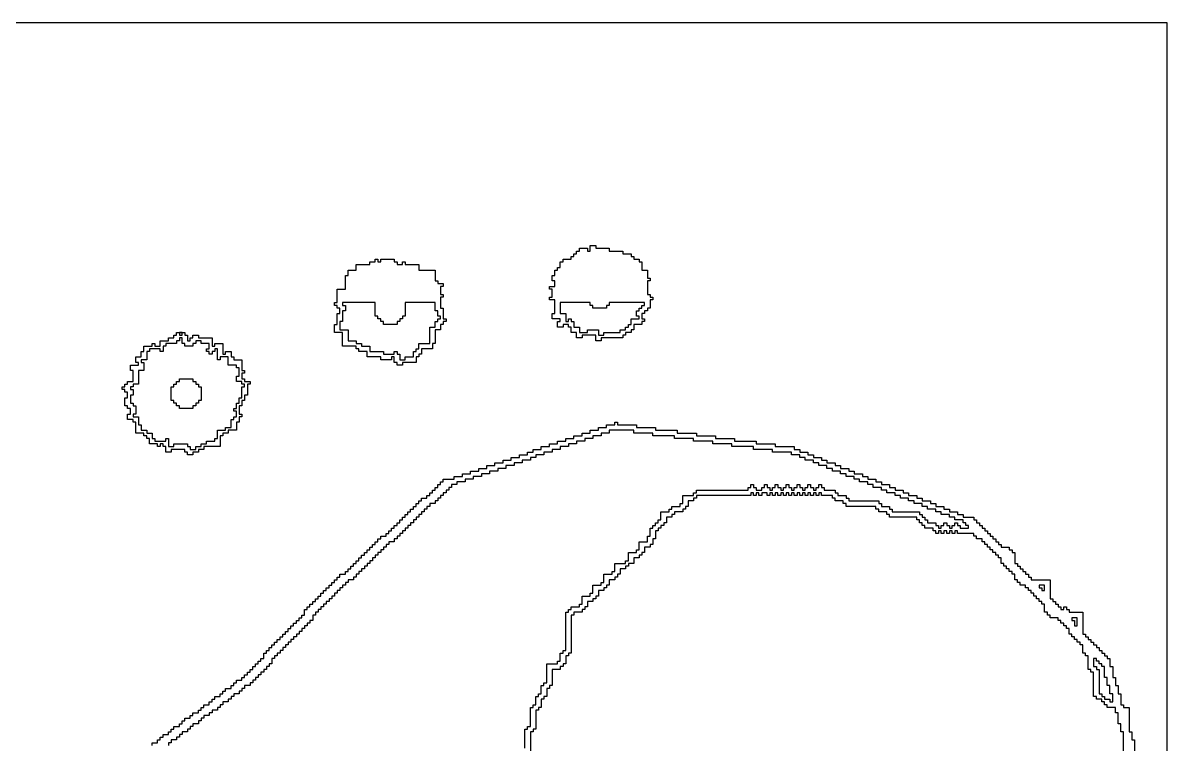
# Model space of a CAD drawing. Header units: millimetres. Extents: x 0 to 6624, y -35 to 3500.
# Drawn here: x 5609 to 6580, y 2888 to 3500 of the extents above; entities that cross this region are included whole.
import ezdxf

# ---------------------------------------------------------------- set-up
doc = ezdxf.new("R2010")
doc.units = ezdxf.units.MM
for name, color, linetype in [('AUTHORITY_DIMENSIONS', 7, 'Continuous'), ('garden_ground', 7, 'Continuous'), ('maple', 7, 'Continuous'), ('mound', 7, 'Continuous')]:
    doc.layers.add(name, color=color, linetype=linetype)

msp = doc.modelspace()

# ---------------------------------------------------------------- linework, layer by layer
at = {"layer": 'AUTHORITY_DIMENSIONS'}
msp.add_lwpolyline([(4080, 0), (6580, 0), (6580, 3500), (4080, 3500)], close=True, dxfattribs=at)
at = {"layer": 'garden_ground'}
for points in [[(6580, 269.76), (6580, 3500), (4080, 3500), (4080, 3500), (4080, 221.34)], [(5718.97, 2886.69), (5718.97, 2889), (5723.58, 2889), (5723.58, 2891.3), (5725.89, 2891.3), (5725.89, 2893.61), (5728.2, 2893.61), (5728.2, 2895.92), (5732.82, 2895.92), (5732.82, 2898.22), (5735.12, 2898.22), (5735.12, 2900.53), (5737.43, 2900.53), (5737.43, 2902.83), (5742.05, 2902.83), (5742.05, 2905.14), (5744.36, 2905.14), (5744.36, 2907.44), (5746.67, 2907.44), (5746.67, 2909.75), (5751.28, 2909.75), (5751.28, 2912.06), (5753.59, 2912.06), (5753.59, 2914.36), (5758.21, 2914.36), (5758.21, 2916.67), (5760.52, 2916.67), (5760.52, 2918.97), (5762.83, 2918.97), (5762.83, 2921.28), (5767.44, 2921.28), (5767.44, 2923.58), (5769.75, 2923.58), (5769.75, 2925.89), (5772.06, 2925.89), (5772.06, 2928.19), (5776.68, 2928.19), (5776.68, 2930.5), (5778.98, 2930.5), (5778.98, 2932.81), (5781.29, 2932.81), (5781.29, 2935.11), (5785.91, 2935.11), (5785.91, 2937.42), (5788.22, 2937.42), (5788.22, 2939.72), (5790.53, 2939.72), (5790.53, 2942.03), (5795.14, 2942.03), (5795.14, 2944.33), (5797.45, 2944.33), (5797.45, 2946.64), (5799.76, 2946.64), (5799.76, 2948.95), (5802.07, 2948.95), (5802.07, 2951.25), (5804.38, 2951.25), (5804.38, 2953.56), (5806.69, 2953.56), (5806.69, 2955.86), (5808.99, 2955.86), (5808.99, 2958.17), (5811.3, 2958.17), (5811.3, 2960.47), (5813.61, 2960.47), (5813.61, 2965.09), (5815.92, 2965.09), (5815.92, 2967.39), (5818.23, 2967.39), (5818.23, 2969.7), (5820.54, 2969.7), (5820.54, 2972), (5822.84, 2972), (5822.84, 2974.31), (5825.15, 2974.31), (5825.15, 2976.61), (5827.46, 2976.61), (5827.46, 2978.92), (5829.77, 2978.92), (5829.77, 2981.23), (5832.08, 2981.23), (5832.08, 2983.53), (5834.39, 2983.53), (5834.39, 2985.84), (5836.69, 2985.84), (5836.69, 2988.14), (5839, 2988.14), (5839, 2990.45), (5841.31, 2990.45), (5841.31, 2992.75), (5843.62, 2992.75), (5843.62, 2995.06), (5845.93, 2995.06), (5845.93, 2997.36), (5848.24, 2997.36), (5848.24, 3001.98), (5850.54, 3001.98), (5850.54, 3004.28), (5852.85, 3004.28), (5852.85, 3006.59), (5855.16, 3006.59), (5855.16, 3008.89), (5857.47, 3008.89), (5857.47, 3011.2), (5859.78, 3011.2), (5859.78, 3013.5), (5862.09, 3013.5), (5862.09, 3015.81), (5864.4, 3015.81), (5864.4, 3018.12), (5866.7, 3018.12), (5866.7, 3020.42), (5869.01, 3020.42), (5869.01, 3022.73), (5871.32, 3022.73), (5871.32, 3025.03), (5873.63, 3025.03), (5873.63, 3027.34), (5875.94, 3027.34), (5875.94, 3029.64), (5878.25, 3029.64), (5878.25, 3031.95), (5882.86, 3031.95), (5882.86, 3034.26), (5885.17, 3034.26), (5885.17, 3036.56), (5887.48, 3036.56), (5887.48, 3038.87), (5889.79, 3038.87), (5889.79, 3041.17), (5892.1, 3041.17), (5892.1, 3043.48), (5894.4, 3043.48), (5894.4, 3045.78), (5896.71, 3045.78), (5896.71, 3048.09), (5899.02, 3048.09), (5899.02, 3050.4), (5901.33, 3050.4), (5901.33, 3052.7), (5903.64, 3052.7), (5903.64, 3055.01), (5905.95, 3055.01), (5905.95, 3057.31), (5908.25, 3057.31), (5908.25, 3059.62), (5910.56, 3059.62), (5910.56, 3061.92), (5912.87, 3061.92), (5912.87, 3064.23), (5917.49, 3064.23), (5917.49, 3066.53), (5919.8, 3066.53), (5919.8, 3068.84), (5922.11, 3068.84), (5922.11, 3071.15), (5924.41, 3071.15), (5924.41, 3073.45), (5926.72, 3073.45), (5926.72, 3075.76), (5929.03, 3075.76), (5929.03, 3078.06), (5931.34, 3078.06), (5931.34, 3080.37), (5933.65, 3080.37), (5933.65, 3082.67), (5935.96, 3082.67), (5935.96, 3084.98), (5938.26, 3084.98), (5938.26, 3087.29), (5940.57, 3087.29), (5940.57, 3089.59), (5942.88, 3089.59), (5942.88, 3091.9), (5945.19, 3091.9), (5945.19, 3094.2), (5947.5, 3094.2), (5947.5, 3096.51), (5952.11, 3096.51), (5952.11, 3098.81), (5954.42, 3098.81), (5954.42, 3101.12), (5956.73, 3101.12), (5956.73, 3103.43), (5959.04, 3103.43), (5959.04, 3105.73), (5961.35, 3105.73), (5961.35, 3108.04), (5963.66, 3108.04), (5963.66, 3110.34), (5965.96, 3110.34), (5965.96, 3112.65), (5975.2, 3112.65), (5975.2, 3114.95), (5982.12, 3114.95), (5982.12, 3117.26), (5989.05, 3117.26), (5989.05, 3119.57), (5995.97, 3119.57), (5995.97, 3121.87), (6002.9, 3121.87), (6002.9, 3124.18), (6009.82, 3124.18), (6009.82, 3126.48), (6016.75, 3126.48), (6016.75, 3128.79), (6023.67, 3128.79), (6023.67, 3131.09), (6030.6, 3131.09), (6030.6, 3133.4), (6037.53, 3133.4), (6037.53, 3135.7), (6042.14, 3135.7), (6042.14, 3138.01), (6049.07, 3138.01), (6049.07, 3140.32), (6055.99, 3140.32), (6055.99, 3142.62), (6062.92, 3142.62), (6062.92, 3144.93), (6069.84, 3144.93), (6069.84, 3147.23), (6076.77, 3147.23), (6076.77, 3149.54), (6083.69, 3149.54), (6083.69, 3151.84), (6090.62, 3151.84), (6090.62, 3154.15), (6097.54, 3154.15), (6097.54, 3156.46), (6104.47, 3156.46), (6104.47, 3158.76), (6111.39, 3158.76), (6111.39, 3161.07), (6113.7, 3161.07), (6113.7, 3158.76), (6129.86, 3158.76), (6129.86, 3156.46), (6146.02, 3156.46), (6146.02, 3154.15), (6164.49, 3154.15), (6164.49, 3151.84), (6180.65, 3151.84), (6180.65, 3149.54), (6196.81, 3149.54), (6196.81, 3147.23), (6212.96, 3147.23), (6212.96, 3144.93), (6231.43, 3144.93), (6231.43, 3142.62), (6247.59, 3142.62), (6247.59, 3140.32), (6263.75, 3140.32), (6263.75, 3138.01), (6268.37, 3138.01), (6268.37, 3135.7), (6275.29, 3135.7), (6275.29, 3133.4), (6279.91, 3133.4), (6279.91, 3131.09), (6286.83, 3131.09), (6286.83, 3128.79), (6291.45, 3128.79), (6291.45, 3126.48), (6298.37, 3126.48), (6298.37, 3124.18), (6302.99, 3124.18), (6302.99, 3121.87), (6309.92, 3121.87), (6309.92, 3119.57), (6314.53, 3119.57), (6314.53, 3117.26), (6321.46, 3117.26), (6321.46, 3114.95), (6326.08, 3114.95), (6326.08, 3112.65), (6333, 3112.65), (6333, 3110.34), (6337.62, 3110.34), (6337.62, 3108.04), (6344.54, 3108.04), (6344.54, 3105.73), (6349.16, 3105.73), (6349.16, 3103.43), (6356.08, 3103.43), (6356.08, 3101.12), (6360.7, 3101.12), (6360.7, 3098.81), (6367.63, 3098.81), (6367.63, 3096.51), (6372.24, 3096.51), (6372.24, 3094.2), (6379.17, 3094.2), (6379.17, 3091.9), (6383.79, 3091.9), (6383.79, 3089.59), (6390.71, 3089.59), (6390.71, 3087.29), (6395.33, 3087.29), (6395.33, 3084.98), (6402.25, 3084.98), (6402.25, 3082.67), (6406.87, 3082.67), (6406.87, 3080.37), (6416.1, 3080.37), (6416.1, 3078.06), (6418.41, 3078.06), (6418.41, 3075.76), (6420.72, 3075.76), (6420.72, 3073.45), (6423.03, 3073.45), (6423.03, 3071.15), (6425.34, 3071.15), (6425.34, 3068.84), (6427.65, 3068.84), (6427.65, 3066.53), (6429.95, 3066.53), (6429.95, 3064.23), (6432.26, 3064.23), (6432.26, 3061.92), (6434.57, 3061.92), (6434.57, 3059.62), (6436.88, 3059.62), (6436.88, 3057.31), (6439.19, 3057.31), (6439.19, 3055.01), (6446.11, 3055.01), (6446.11, 3052.7), (6448.42, 3052.7), (6448.42, 3050.4), (6450.73, 3050.4), (6450.73, 3041.17), (6453.04, 3041.17), (6453.04, 3038.87), (6455.35, 3038.87), (6455.35, 3036.56), (6457.65, 3036.56), (6457.65, 3034.26), (6459.96, 3034.26), (6459.96, 3031.95), (6462.27, 3031.95), (6462.27, 3029.64), (6464.58, 3029.64), (6464.58, 3027.34), (6480.74, 3027.34), (6480.74, 3011.2), (6483.05, 3011.2), (6483.05, 3008.89), (6485.36, 3008.89), (6485.36, 3006.59), (6487.66, 3006.59), (6487.66, 3004.28), (6489.97, 3004.28), (6489.97, 3001.98), (6492.28, 3001.98), (6492.28, 3004.28), (6494.59, 3004.28), (6494.59, 3001.98), (6496.9, 3001.98), (6496.9, 2999.67), (6508.44, 2999.67), (6508.44, 2981.23), (6510.75, 2981.23), (6510.75, 2978.92), (6513.06, 2978.92), (6513.06, 2976.61), (6515.36, 2976.61), (6515.36, 2974.31), (6517.67, 2974.31), (6517.67, 2972), (6519.98, 2972), (6519.98, 2969.7), (6522.29, 2969.7), (6522.29, 2967.39), (6524.6, 2967.39), (6524.6, 2965.09), (6526.91, 2965.09), (6526.91, 2962.78), (6529.22, 2962.78), (6529.22, 2960.47), (6531.52, 2960.47), (6531.52, 2953.56), (6533.83, 2953.56), (6533.83, 2944.33), (6536.14, 2944.33), (6536.14, 2937.42), (6538.45, 2937.42), (6538.45, 2930.5), (6540.76, 2930.5), (6540.76, 2921.28), (6543.07, 2921.28), (6543.07, 2918.97), (6547.68, 2918.97), (6547.68, 2898.22), (6549.99, 2898.22), (6549.99, 2891.3), (6552.3, 2891.3), (6552.3, 2882.08)]]:
    msp.add_lwpolyline(points, dxfattribs=at)
for points in [[(6090.62, 3310.94), (6095.24, 3310.94), (6095.24, 3308.63), (6106.78, 3308.63), (6106.78, 3306.32), (6118.32, 3306.32), (6118.32, 3304.02), (6125.24, 3304.02), (6125.24, 3301.71), (6127.55, 3301.71), (6127.55, 3299.41), (6132.17, 3299.41), (6132.17, 3297.1), (6134.48, 3297.1), (6134.48, 3290.18), (6139.1, 3290.18), (6139.1, 3283.27), (6141.4, 3283.27), (6141.4, 3280.96), (6139.1, 3280.96), (6139.1, 3269.43), (6141.4, 3269.43), (6141.4, 3267.13), (6143.71, 3267.13), (6143.71, 3264.82), (6141.4, 3264.82), (6141.4, 3257.91), (6139.1, 3257.91), (6139.1, 3255.6), (6136.79, 3255.6), (6136.79, 3253.29), (6134.48, 3253.29), (6134.48, 3248.68), (6136.79, 3248.68), (6136.79, 3246.38), (6134.48, 3246.38), (6134.48, 3244.07), (6127.55, 3244.07), (6127.55, 3239.46), (6125.24, 3239.46), (6125.24, 3237.15), (6120.63, 3237.15), (6120.63, 3234.85), (6118.32, 3234.85), (6118.32, 3232.54), (6099.85, 3232.54), (6099.85, 3230.24), (6095.24, 3230.24), (6095.24, 3234.85), (6083.69, 3234.85), (6083.69, 3232.54), (6079.08, 3232.54), (6079.08, 3237.15), (6074.46, 3237.15), (6074.46, 3241.77), (6072.15, 3241.77), (6072.15, 3244.07), (6067.53, 3244.07), (6067.53, 3241.77), (6062.92, 3241.77), (6062.92, 3246.38), (6065.23, 3246.38), (6065.23, 3248.68), (6058.3, 3248.68), (6058.3, 3253.29), (6060.61, 3253.29), (6060.61, 3264.82), (6055.99, 3264.82), (6055.99, 3267.13), (6058.3, 3267.13), (6058.3, 3274.04), (6055.99, 3274.04), (6055.99, 3276.35), (6060.61, 3276.35), (6060.61, 3280.96), (6058.3, 3280.96), (6058.3, 3285.57), (6060.61, 3285.57), (6060.61, 3290.18), (6062.92, 3290.18), (6062.92, 3292.49), (6065.23, 3292.49), (6065.23, 3297.1), (6067.53, 3297.1), (6067.53, 3299.41), (6074.46, 3299.41), (6074.46, 3301.71), (6076.77, 3301.71), (6076.77, 3304.02), (6079.08, 3304.02), (6079.08, 3306.32), (6081.39, 3306.32), (6081.39, 3308.63), (6088.31, 3308.63), (6088.31, 3306.32), (6090.62, 3306.32), (6090.62, 3310.94)], [(5908.25, 3299.41), (5910.56, 3299.41), (5910.56, 3297.1), (5912.87, 3297.1), (5912.87, 3299.41), (5924.41, 3299.41), (5924.41, 3297.1), (5926.72, 3297.1), (5926.72, 3294.8), (5931.34, 3294.8), (5931.34, 3297.1), (5933.65, 3297.1), (5933.65, 3294.8), (5945.19, 3294.8), (5945.19, 3290.18), (5959.04, 3290.18), (5959.04, 3280.96), (5961.35, 3280.96), (5961.35, 3278.66), (5965.96, 3278.66), (5965.96, 3276.35), (5963.66, 3276.35), (5963.66, 3269.43), (5965.96, 3269.43), (5965.96, 3267.13), (5963.66, 3267.13), (5963.66, 3257.91), (5965.96, 3257.91), (5965.96, 3248.68), (5968.27, 3248.68), (5968.27, 3246.38), (5965.96, 3246.38), (5965.96, 3244.07), (5963.66, 3244.07), (5963.66, 3239.46), (5959.04, 3239.46), (5959.04, 3227.93), (5956.73, 3227.93), (5956.73, 3223.32), (5947.5, 3223.32), (5947.5, 3218.71), (5945.19, 3218.71), (5945.19, 3216.4), (5942.88, 3216.4), (5942.88, 3211.79), (5931.34, 3211.79), (5931.34, 3209.49), (5926.72, 3209.49), (5926.72, 3211.79), (5924.41, 3211.79), (5924.41, 3216.4), (5922.11, 3216.4), (5922.11, 3214.1), (5912.87, 3214.1), (5912.87, 3216.4), (5901.33, 3216.4), (5901.33, 3221.01), (5894.4, 3221.01), (5894.4, 3223.32), (5892.1, 3223.32), (5892.1, 3225.63), (5880.55, 3225.63), (5880.55, 3237.15), (5873.63, 3237.15), (5873.63, 3244.07), (5875.94, 3244.07), (5875.94, 3253.29), (5878.25, 3253.29), (5878.25, 3257.91), (5875.94, 3257.91), (5875.94, 3260.21), (5873.63, 3260.21), (5873.63, 3262.52), (5875.94, 3262.52), (5875.94, 3274.04), (5882.86, 3274.04), (5882.86, 3285.57), (5885.17, 3285.57), (5885.17, 3290.18), (5892.1, 3290.18), (5892.1, 3294.8), (5903.64, 3294.8), (5903.64, 3297.1), (5908.25, 3297.1), (5908.25, 3299.41)], [(5739.74, 3237.15), (5746.67, 3237.15), (5746.67, 3234.85), (5748.98, 3234.85), (5748.98, 3230.24), (5751.28, 3230.24), (5751.28, 3232.54), (5753.59, 3232.54), (5753.59, 3234.85), (5758.21, 3234.85), (5758.21, 3232.54), (5769.75, 3232.54), (5769.75, 3225.63), (5772.06, 3225.63), (5772.06, 3227.93), (5778.98, 3227.93), (5778.98, 3218.71), (5781.29, 3218.71), (5781.29, 3221.01), (5785.91, 3221.01), (5785.91, 3216.4), (5788.22, 3216.4), (5788.22, 3214.1), (5795.14, 3214.1), (5795.14, 3204.87), (5797.45, 3204.87), (5797.45, 3202.57), (5795.14, 3202.57), (5795.14, 3197.96), (5797.45, 3197.96), (5797.45, 3195.65), (5802.07, 3195.65), (5802.07, 3193.35), (5799.76, 3193.35), (5799.76, 3184.12), (5797.45, 3184.12), (5797.45, 3179.51), (5795.14, 3179.51), (5795.14, 3174.9), (5792.83, 3174.9), (5792.83, 3167.98), (5795.14, 3167.98), (5795.14, 3165.68), (5792.83, 3165.68), (5792.83, 3161.07), (5790.53, 3161.07), (5790.53, 3154.15), (5783.6, 3154.15), (5783.6, 3151.84), (5778.98, 3151.84), (5778.98, 3149.54), (5776.68, 3149.54), (5776.68, 3140.32), (5762.83, 3140.32), (5762.83, 3138.01), (5758.21, 3138.01), (5758.21, 3135.7), (5753.59, 3135.7), (5753.59, 3133.4), (5748.98, 3133.4), (5748.98, 3135.7), (5746.67, 3135.7), (5746.67, 3138.01), (5735.12, 3138.01), (5735.12, 3135.7), (5730.51, 3135.7), (5730.51, 3140.32), (5728.2, 3140.32), (5728.2, 3142.62), (5725.89, 3142.62), (5725.89, 3140.32), (5723.58, 3140.32), (5723.58, 3142.62), (5716.66, 3142.62), (5716.66, 3147.23), (5714.35, 3147.23), (5714.35, 3149.54), (5712.04, 3149.54), (5712.04, 3151.84), (5705.12, 3151.84), (5705.12, 3161.07), (5702.81, 3161.07), (5702.81, 3163.37), (5698.19, 3163.37), (5698.19, 3167.98), (5700.5, 3167.98), (5700.5, 3172.6), (5698.19, 3172.6), (5698.19, 3174.9), (5695.88, 3174.9), (5695.88, 3181.82), (5698.19, 3181.82), (5698.19, 3186.43), (5695.88, 3186.43), (5695.88, 3188.74), (5693.57, 3188.74), (5693.57, 3191.04), (5695.88, 3191.04), (5695.88, 3193.35), (5698.19, 3193.35), (5698.19, 3195.65), (5702.81, 3195.65), (5702.81, 3204.87), (5700.5, 3204.87), (5700.5, 3209.49), (5707.42, 3209.49), (5707.42, 3211.79), (5705.12, 3211.79), (5705.12, 3216.4), (5709.73, 3216.4), (5709.73, 3221.01), (5712.04, 3221.01), (5712.04, 3225.63), (5718.97, 3225.63), (5718.97, 3227.93), (5721.27, 3227.93), (5721.27, 3225.63), (5725.89, 3225.63), (5725.89, 3230.24), (5732.82, 3230.24), (5732.82, 3232.54), (5737.43, 3232.54), (5737.43, 3234.85), (5739.74, 3234.85), (5739.74, 3237.15)]]:
    msp.add_lwpolyline(points, close=True, dxfattribs=at)
at = {"layer": 'maple'}
msp.add_lwpolyline([(6543.07, 2852.11), (6543.07, 2898.22), (6540.76, 2898.22), (6540.76, 2905.14), (6538.45, 2905.14), (6538.45, 2914.36), (6536.14, 2914.36), (6536.14, 2918.97), (6529.22, 2918.97), (6529.22, 2921.28), (6526.91, 2921.28), (6526.91, 2923.58), (6524.6, 2923.58), (6524.6, 2925.89), (6519.98, 2925.89), (6519.98, 2928.19), (6517.67, 2928.19), (6517.67, 2948.95), (6515.36, 2948.95), (6515.36, 2951.25), (6513.06, 2951.25), (6513.06, 2962.78), (6510.75, 2962.78), (6510.75, 2965.09), (6508.44, 2965.09), (6508.44, 2972), (6506.13, 2972), (6506.13, 2974.31), (6503.82, 2974.31), (6503.82, 2976.61), (6501.51, 2976.61), (6501.51, 2978.92), (6499.21, 2978.92), (6499.21, 2981.23), (6496.9, 2981.23), (6496.9, 2985.84), (6494.59, 2985.84), (6494.59, 2988.14), (6492.28, 2988.14), (6492.28, 2990.45), (6489.97, 2990.45), (6489.97, 2992.75), (6487.66, 2992.75), (6487.66, 2995.06), (6480.74, 2995.06), (6480.74, 2997.36), (6478.43, 2997.36), (6478.43, 2999.67), (6476.12, 2999.67), (6476.12, 3006.59), (6473.81, 3006.59), (6473.81, 3008.89), (6471.51, 3008.89), (6471.51, 3011.2), (6469.2, 3011.2), (6469.2, 3013.5), (6466.89, 3013.5), (6466.89, 3015.81), (6464.58, 3015.81), (6464.58, 3018.12), (6462.27, 3018.12), (6462.27, 3020.42), (6459.96, 3020.42), (6459.96, 3022.73), (6455.35, 3022.73), (6455.35, 3025.03), (6453.04, 3025.03), (6453.04, 3027.34), (6450.73, 3027.34), (6450.73, 3031.95), (6448.42, 3031.95), (6448.42, 3034.26), (6446.11, 3034.26), (6446.11, 3036.56), (6443.8, 3036.56), (6443.8, 3038.87), (6441.5, 3038.87), (6441.5, 3041.17), (6439.19, 3041.17), (6439.19, 3045.78), (6436.88, 3045.78), (6436.88, 3048.09), (6434.57, 3048.09), (6434.57, 3050.4), (6432.26, 3050.4), (6432.26, 3052.7), (6429.95, 3052.7), (6429.95, 3055.01), (6427.65, 3055.01), (6427.65, 3057.31), (6425.34, 3057.31), (6425.34, 3059.62), (6423.03, 3059.62), (6423.03, 3061.92), (6418.41, 3061.92), (6418.41, 3064.23), (6416.1, 3064.23), (6416.1, 3066.53), (6402.25, 3066.53), (6402.25, 3068.84), (6399.94, 3068.84), (6399.94, 3066.53), (6397.64, 3066.53), (6397.64, 3068.84), (6395.33, 3068.84), (6395.33, 3066.53), (6393.02, 3066.53), (6393.02, 3068.84), (6390.71, 3068.84), (6390.71, 3066.53), (6388.4, 3066.53), (6388.4, 3068.84), (6386.09, 3068.84), (6386.09, 3066.53), (6383.79, 3066.53), (6383.79, 3068.84), (6381.48, 3068.84), (6381.48, 3071.15), (6374.55, 3071.15), (6374.55, 3073.45), (6372.24, 3073.45), (6372.24, 3075.76), (6369.94, 3075.76), (6369.94, 3078.06), (6367.63, 3078.06), (6367.63, 3080.37), (6344.54, 3080.37), (6344.54, 3082.67), (6342.23, 3082.67), (6342.23, 3084.98), (6335.31, 3084.98), (6335.31, 3087.29), (6333, 3087.29), (6333, 3089.59), (6307.61, 3089.59), (6307.61, 3091.9), (6305.3, 3091.9), (6305.3, 3094.2), (6298.37, 3094.2), (6298.37, 3096.51), (6296.07, 3096.51), (6296.07, 3098.81), (6286.83, 3098.81), (6286.83, 3101.12), (6284.52, 3101.12), (6284.52, 3098.81), (6282.22, 3098.81), (6282.22, 3101.12), (6279.91, 3101.12), (6279.91, 3098.81), (6277.6, 3098.81), (6277.6, 3101.12), (6275.29, 3101.12), (6275.29, 3098.81), (6272.98, 3098.81), (6272.98, 3101.12), (6270.67, 3101.12), (6270.67, 3098.81), (6268.37, 3098.81), (6268.37, 3101.12), (6266.06, 3101.12), (6266.06, 3098.81), (6263.75, 3098.81), (6263.75, 3101.12), (6261.44, 3101.12), (6261.44, 3098.81), (6259.13, 3098.81), (6259.13, 3101.12), (6256.82, 3101.12), (6256.82, 3098.81), (6254.52, 3098.81), (6254.52, 3101.12), (6252.21, 3101.12), (6252.21, 3098.81), (6249.9, 3098.81), (6249.9, 3101.12), (6247.59, 3101.12), (6247.59, 3098.81), (6245.28, 3098.81), (6245.28, 3101.12), (6242.97, 3101.12), (6242.97, 3098.81), (6240.66, 3098.81), (6240.66, 3101.12), (6236.05, 3101.12), (6236.05, 3098.81), (6233.74, 3098.81), (6233.74, 3101.12), (6231.43, 3101.12), (6231.43, 3098.81), (6229.12, 3098.81), (6229.12, 3101.12), (6226.81, 3101.12), (6226.81, 3101.12), (6226.81, 3098.81), (6180.65, 3098.81), (6180.65, 3096.51), (6178.34, 3096.51), (6178.34, 3094.2), (6173.72, 3094.2), (6173.72, 3089.59), (6171.41, 3089.59), (6171.41, 3087.29), (6169.1, 3087.29), (6169.1, 3084.98), (6162.18, 3084.98), (6162.18, 3082.67), (6159.87, 3082.67), (6159.87, 3080.37), (6155.25, 3080.37), (6155.25, 3075.76), (6152.95, 3075.76), (6152.95, 3073.45), (6150.64, 3073.45), (6150.64, 3071.15), (6148.33, 3071.15), (6148.33, 3068.84), (6146.02, 3068.84), (6146.02, 3061.92), (6143.71, 3061.92), (6143.71, 3057.31), (6141.4, 3057.31), (6141.4, 3055.01), (6136.79, 3055.01), (6136.79, 3050.4), (6134.48, 3050.4), (6134.48, 3048.09), (6132.17, 3048.09), (6132.17, 3045.78), (6127.55, 3045.78), (6127.55, 3041.17), (6122.94, 3041.17), (6122.94, 3038.87), (6120.63, 3038.87), (6120.63, 3036.56), (6116.01, 3036.56), (6116.01, 3031.95), (6113.7, 3031.95), (6113.7, 3029.64), (6111.39, 3029.64), (6111.39, 3027.34), (6106.78, 3027.34), (6106.78, 3022.73), (6104.47, 3022.73), (6104.47, 3020.42), (6102.16, 3020.42), (6102.16, 3018.12), (6097.54, 3018.12), (6097.54, 3013.5), (6095.24, 3013.5), (6095.24, 3011.2), (6092.93, 3011.2), (6092.93, 3008.89), (6088.31, 3008.89), (6088.31, 3004.28), (6086, 3004.28), (6086, 3001.98), (6083.69, 3001.98), (6083.69, 2999.67), (6076.77, 2999.67), (6076.77, 2997.36), (6074.46, 2997.36), (6074.46, 2965.09), (6072.15, 2965.09), (6072.15, 2962.78), (6069.84, 2962.78), (6069.84, 2955.86), (6067.53, 2955.86), (6067.53, 2953.56), (6065.23, 2953.56), (6065.23, 2951.25), (6058.3, 2951.25), (6058.3, 2937.42), (6055.99, 2937.42), (6055.99, 2935.11), (6053.68, 2935.11), (6053.68, 2928.19), (6051.38, 2928.19), (6051.38, 2925.89), (6049.07, 2925.89), (6049.07, 2918.97), (6046.76, 2918.97), (6046.76, 2916.67), (6044.45, 2916.67), (6044.45, 2900.53), (6042.14, 2900.53), (6042.14, 2898.22), (6039.83, 2898.22), (6039.83, 2882.08)], dxfattribs=at)
for points in [[(6471.51, 3022.73), (6471.51, 3020.42), (6473.81, 3020.42), (6473.81, 3018.12), (6476.12, 3018.12), (6476.12, 3022.73), (6471.51, 3022.73)], [(6499.21, 2995.06), (6499.21, 2992.75), (6501.51, 2992.75), (6501.51, 2988.14), (6503.82, 2988.14), (6503.82, 2995.06), (6499.21, 2995.06)]]:
    msp.add_lwpolyline(points, close=True, dxfattribs=at)
at = {"layer": 'mound'}
for points in [[(5880.55, 3262.52), (5880.55, 3260.21), (5882.86, 3260.21), (5882.86, 3255.6), (5880.55, 3255.6), (5880.55, 3246.38), (5878.25, 3246.38), (5878.25, 3239.46), (5885.17, 3239.46), (5885.17, 3230.24), (5892.1, 3230.24), (5892.1, 3227.93), (5896.71, 3227.93), (5896.71, 3225.63), (5903.64, 3225.63), (5903.64, 3221.01), (5915.18, 3221.01), (5915.18, 3218.71), (5924.41, 3218.71), (5924.41, 3221.01), (5926.72, 3221.01), (5926.72, 3218.71), (5929.03, 3218.71), (5929.03, 3214.1), (5933.65, 3214.1), (5933.65, 3216.4), (5940.57, 3216.4), (5940.57, 3221.01), (5942.88, 3221.01), (5942.88, 3223.32), (5945.19, 3223.32), (5945.19, 3227.93), (5954.42, 3227.93), (5954.42, 3241.77), (5959.04, 3241.77), (5959.04, 3246.38), (5961.35, 3246.38), (5961.35, 3248.68), (5963.66, 3248.68), (5963.66, 3250.99), (5961.35, 3250.99), (5961.35, 3255.6), (5959.04, 3255.6), (5959.04, 3262.52), (5933.65, 3262.52), (5933.65, 3250.99), (5931.34, 3250.99), (5931.34, 3248.68), (5929.03, 3248.68), (5929.03, 3246.38), (5926.72, 3246.38), (5926.72, 3244.07), (5915.18, 3244.07), (5915.18, 3246.38), (5912.87, 3246.38), (5912.87, 3248.68), (5910.56, 3248.68), (5910.56, 3250.99), (5908.25, 3250.99), (5908.25, 3262.52), (5880.55, 3262.52)], [(6065.23, 3262.52), (6065.23, 3253.29), (6069.84, 3253.29), (6069.84, 3246.38), (6072.15, 3246.38), (6072.15, 3248.68), (6074.46, 3248.68), (6074.46, 3246.38), (6076.77, 3246.38), (6076.77, 3241.77), (6081.39, 3241.77), (6081.39, 3237.15), (6088.31, 3237.15), (6088.31, 3239.46), (6097.54, 3239.46), (6097.54, 3234.85), (6102.16, 3234.85), (6102.16, 3237.15), (6116.01, 3237.15), (6116.01, 3239.46), (6120.63, 3239.46), (6120.63, 3241.77), (6122.94, 3241.77), (6122.94, 3244.07), (6125.24, 3244.07), (6125.24, 3248.68), (6132.17, 3248.68), (6132.17, 3250.99), (6129.86, 3250.99), (6129.86, 3255.6), (6132.17, 3255.6), (6132.17, 3257.91), (6134.48, 3257.91), (6134.48, 3260.21), (6136.79, 3260.21), (6136.79, 3262.52), (6106.78, 3262.52), (6106.78, 3260.21), (6104.47, 3260.21), (6104.47, 3257.91), (6092.93, 3257.91), (6092.93, 3260.21), (6090.62, 3260.21), (6090.62, 3262.52), (6065.23, 3262.52)], [(5742.05, 3232.54), (5742.05, 3230.24), (5739.74, 3230.24), (5739.74, 3227.93), (5730.51, 3227.93), (5730.51, 3225.63), (5728.2, 3225.63), (5728.2, 3221.01), (5725.89, 3221.01), (5725.89, 3223.32), (5716.66, 3223.32), (5716.66, 3221.01), (5714.35, 3221.01), (5714.35, 3214.1), (5709.73, 3214.1), (5709.73, 3211.79), (5712.04, 3211.79), (5712.04, 3204.87), (5707.42, 3204.87), (5707.42, 3193.35), (5702.81, 3193.35), (5702.81, 3191.04), (5700.5, 3191.04), (5700.5, 3188.74), (5702.81, 3188.74), (5702.81, 3184.12), (5700.5, 3184.12), (5700.5, 3177.21), (5702.81, 3177.21), (5702.81, 3174.9), (5705.12, 3174.9), (5705.12, 3167.98), (5702.81, 3167.98), (5702.81, 3165.68), (5707.42, 3165.68), (5707.42, 3158.76), (5709.73, 3158.76), (5709.73, 3154.15), (5714.35, 3154.15), (5714.35, 3151.84), (5718.97, 3151.84), (5718.97, 3147.23), (5721.27, 3147.23), (5721.27, 3144.93), (5730.51, 3144.93), (5730.51, 3147.23), (5732.82, 3147.23), (5732.82, 3140.32), (5737.43, 3140.32), (5737.43, 3142.62), (5748.98, 3142.62), (5748.98, 3140.32), (5751.28, 3140.32), (5751.28, 3138.01), (5755.9, 3138.01), (5755.9, 3140.32), (5760.52, 3140.32), (5760.52, 3142.62), (5765.13, 3142.62), (5765.13, 3144.93), (5772.06, 3144.93), (5772.06, 3147.23), (5774.37, 3147.23), (5774.37, 3154.15), (5781.29, 3154.15), (5781.29, 3156.46), (5785.91, 3156.46), (5785.91, 3163.37), (5788.22, 3163.37), (5788.22, 3165.68), (5790.53, 3165.68), (5790.53, 3170.29), (5788.22, 3170.29), (5788.22, 3172.6), (5790.53, 3172.6), (5790.53, 3177.21), (5792.83, 3177.21), (5792.83, 3181.82), (5795.14, 3181.82), (5795.14, 3191.04), (5797.45, 3191.04), (5797.45, 3193.35), (5795.14, 3193.35), (5795.14, 3195.65), (5790.53, 3195.65), (5790.53, 3200.26), (5792.83, 3200.26), (5792.83, 3207.18), (5790.53, 3207.18), (5790.53, 3209.49), (5783.6, 3209.49), (5783.6, 3216.4), (5776.68, 3216.4), (5776.68, 3214.1), (5774.37, 3214.1), (5774.37, 3223.32), (5772.06, 3223.32), (5772.06, 3221.01), (5769.75, 3221.01), (5769.75, 3218.71), (5767.44, 3218.71), (5767.44, 3221.01), (5765.13, 3221.01), (5765.13, 3223.32), (5767.44, 3223.32), (5767.44, 3227.93), (5760.52, 3227.93), (5760.52, 3230.24), (5755.9, 3230.24), (5755.9, 3227.93), (5753.59, 3227.93), (5753.59, 3225.63), (5746.67, 3225.63), (5746.67, 3227.93), (5744.36, 3227.93), (5744.36, 3232.54), (5742.05, 3232.54)], [(5742.05, 3237.15), (5742.05, 3234.85), (5744.36, 3234.85), (5744.36, 3237.15), (5742.05, 3237.15)], [(5742.05, 3197.96), (5753.59, 3197.96), (5753.59, 3195.65), (5755.9, 3195.65), (5755.9, 3193.35), (5758.21, 3193.35), (5758.21, 3191.04), (5760.52, 3191.04), (5760.52, 3179.51), (5758.21, 3179.51), (5758.21, 3177.21), (5755.9, 3177.21), (5755.9, 3174.9), (5753.59, 3174.9), (5753.59, 3172.6), (5742.05, 3172.6), (5742.05, 3174.9), (5739.74, 3174.9), (5739.74, 3177.21), (5737.43, 3177.21), (5737.43, 3179.51), (5735.12, 3179.51), (5735.12, 3191.04), (5737.43, 3191.04), (5737.43, 3193.35), (5739.74, 3193.35), (5739.74, 3195.65), (5742.05, 3195.65), (5742.05, 3197.96)], [(6471.51, 3022.73), (6471.51, 3020.42), (6473.81, 3020.42), (6473.81, 3018.12), (6476.12, 3018.12), (6476.12, 3022.73), (6471.51, 3022.73)], [(6499.21, 2995.06), (6499.21, 2992.75), (6501.51, 2992.75), (6501.51, 2988.14), (6503.82, 2988.14), (6503.82, 2995.06), (6499.21, 2995.06)], [(6517.67, 2960.47), (6517.67, 2953.56), (6519.98, 2953.56), (6519.98, 2951.25), (6522.29, 2951.25), (6522.29, 2930.5), (6524.6, 2930.5), (6524.6, 2928.19), (6526.91, 2928.19), (6526.91, 2925.89), (6531.52, 2925.89), (6531.52, 2923.58), (6533.83, 2923.58), (6533.83, 2930.5), (6531.52, 2930.5), (6531.52, 2937.42), (6529.22, 2937.42), (6529.22, 2944.33), (6526.91, 2944.33), (6526.91, 2953.56), (6524.6, 2953.56), (6524.6, 2955.86), (6522.29, 2955.86), (6522.29, 2958.17), (6519.98, 2958.17), (6519.98, 2960.47), (6517.67, 2960.47)]]:
    msp.add_lwpolyline(points, close=True, dxfattribs=at)
for points in [[(6035.22, 2884.39), (6035.22, 2900.53), (6037.53, 2900.53), (6037.53, 2902.83), (6039.83, 2902.83), (6039.83, 2918.97), (6042.14, 2918.97), (6042.14, 2921.28), (6044.45, 2921.28), (6044.45, 2928.19), (6046.76, 2928.19), (6046.76, 2930.5), (6049.07, 2930.5), (6049.07, 2937.42), (6051.38, 2937.42), (6051.38, 2939.72), (6053.68, 2939.72), (6053.68, 2955.86), (6062.92, 2955.86), (6062.92, 2958.17), (6065.23, 2958.17), (6065.23, 2965.09), (6067.53, 2965.09), (6067.53, 2967.39), (6069.84, 2967.39), (6069.84, 2999.67), (6072.15, 2999.67), (6072.15, 3001.98), (6074.46, 3001.98), (6074.46, 3004.28), (6081.39, 3004.28), (6081.39, 3006.59), (6083.69, 3006.59), (6083.69, 3013.5), (6090.62, 3013.5), (6090.62, 3015.81), (6092.93, 3015.81), (6092.93, 3022.73), (6099.85, 3022.73), (6099.85, 3025.03), (6102.16, 3025.03), (6102.16, 3031.95), (6109.09, 3031.95), (6109.09, 3034.26), (6111.39, 3034.26), (6111.39, 3041.17), (6120.63, 3041.17), (6120.63, 3043.48), (6122.94, 3043.48), (6122.94, 3050.4), (6129.86, 3050.4), (6129.86, 3052.7), (6132.17, 3052.7), (6132.17, 3059.62), (6139.1, 3059.62), (6139.1, 3064.23), (6141.4, 3064.23), (6141.4, 3071.15), (6143.71, 3071.15), (6143.71, 3073.45), (6146.02, 3073.45), (6146.02, 3075.76), (6148.33, 3075.76), (6148.33, 3078.06), (6150.64, 3078.06), (6150.64, 3084.98), (6157.56, 3084.98), (6157.56, 3087.29), (6159.87, 3087.29), (6159.87, 3089.59), (6166.8, 3089.59), (6166.8, 3091.9), (6169.1, 3091.9), (6169.1, 3098.81), (6178.34, 3098.81), (6178.34, 3101.12), (6180.65, 3101.12), (6180.65, 3103.43), (6224.51, 3103.43), (6224.51, 3105.73), (6226.81, 3105.73), (6226.81, 3108.04), (6229.12, 3108.04), (6229.12, 3105.73), (6231.43, 3105.73), (6231.43, 3103.43), (6236.05, 3103.43), (6236.05, 3105.73), (6238.36, 3105.73), (6238.36, 3108.04), (6240.66, 3108.04), (6240.66, 3105.73), (6242.97, 3105.73), (6242.97, 3103.43), (6245.28, 3103.43), (6245.28, 3105.73), (6247.59, 3105.73), (6247.59, 3108.04), (6249.9, 3108.04), (6249.9, 3105.73), (6252.21, 3105.73), (6252.21, 3103.43), (6254.52, 3103.43), (6254.52, 3105.73), (6256.82, 3105.73), (6256.82, 3108.04), (6259.13, 3108.04), (6259.13, 3105.73), (6261.44, 3105.73), (6261.44, 3103.43), (6263.75, 3103.43), (6263.75, 3105.73), (6266.06, 3105.73), (6266.06, 3108.04), (6268.37, 3108.04), (6268.37, 3105.73), (6270.67, 3105.73), (6270.67, 3103.43), (6272.98, 3103.43), (6272.98, 3105.73), (6275.29, 3105.73), (6275.29, 3108.04), (6277.6, 3108.04), (6277.6, 3105.73), (6279.91, 3105.73), (6279.91, 3103.43), (6282.22, 3103.43), (6282.22, 3105.73), (6284.52, 3105.73), (6284.52, 3108.04), (6286.83, 3108.04), (6286.83, 3105.73), (6289.14, 3105.73), (6289.14, 3103.43), (6298.37, 3103.43), (6298.37, 3101.12), (6300.68, 3101.12), (6300.68, 3098.81), (6307.61, 3098.81), (6307.61, 3096.51), (6309.92, 3096.51), (6309.92, 3094.2), (6335.31, 3094.2), (6335.31, 3091.9), (6337.62, 3091.9), (6337.62, 3089.59), (6344.54, 3089.59), (6344.54, 3087.29), (6346.85, 3087.29), (6346.85, 3084.98), (6369.94, 3084.98), (6369.94, 3082.67), (6372.24, 3082.67), (6372.24, 3080.37), (6374.55, 3080.37), (6374.55, 3078.06), (6376.86, 3078.06), (6376.86, 3075.76), (6383.79, 3075.76), (6383.79, 3073.45), (6386.09, 3073.45), (6386.09, 3071.15), (6388.4, 3071.15), (6388.4, 3073.45), (6390.71, 3073.45), (6390.71, 3075.76), (6393.02, 3075.76), (6393.02, 3073.45), (6395.33, 3073.45), (6395.33, 3071.15), (6397.64, 3071.15), (6397.64, 3073.45), (6399.94, 3073.45), (6399.94, 3075.76), (6402.25, 3075.76), (6402.25, 3073.45), (6404.56, 3073.45), (6404.56, 3071.15), (6411.49, 3071.15), (6411.49, 3073.45), (6409.18, 3073.45), (6409.18, 3075.76), (6406.87, 3075.76), (6406.87, 3078.06), (6399.94, 3078.06), (6399.94, 3080.37), (6395.33, 3080.37), (6395.33, 3082.67), (6388.4, 3082.67), (6388.4, 3084.98), (6383.79, 3084.98), (6383.79, 3087.29), (6376.86, 3087.29), (6376.86, 3089.59), (6372.24, 3089.59), (6372.24, 3091.9), (6365.32, 3091.9), (6365.32, 3094.2), (6360.7, 3094.2), (6360.7, 3096.51), (6353.78, 3096.51), (6353.78, 3098.81), (6349.16, 3098.81), (6349.16, 3101.12), (6342.23, 3101.12), (6342.23, 3103.43), (6337.62, 3103.43), (6337.62, 3105.73), (6330.69, 3105.73), (6330.69, 3108.04), (6326.08, 3108.04), (6326.08, 3110.34), (6319.15, 3110.34), (6319.15, 3112.65), (6314.53, 3112.65), (6314.53, 3114.95), (6307.61, 3114.95), (6307.61, 3117.26), (6302.99, 3117.26), (6302.99, 3119.57), (6296.07, 3119.57), (6296.07, 3121.87), (6291.45, 3121.87), (6291.45, 3124.18), (6284.52, 3124.18), (6284.52, 3126.48), (6279.91, 3126.48), (6279.91, 3128.79), (6272.98, 3128.79), (6272.98, 3131.09), (6268.37, 3131.09), (6268.37, 3133.4), (6261.44, 3133.4), (6261.44, 3135.7), (6245.28, 3135.7), (6245.28, 3138.01), (6229.12, 3138.01), (6229.12, 3140.32), (6210.66, 3140.32), (6210.66, 3142.62), (6194.5, 3142.62), (6194.5, 3144.93), (6178.34, 3144.93), (6178.34, 3147.23), (6162.18, 3147.23), (6162.18, 3149.54), (6143.71, 3149.54), (6143.71, 3151.84), (6127.55, 3151.84), (6127.55, 3154.15), (6106.78, 3154.15), (6106.78, 3154.15), (6106.78, 3151.84), (6099.85, 3151.84), (6099.85, 3149.54), (6092.93, 3149.54), (6092.93, 3147.23), (6086, 3147.23), (6086, 3144.93), (6079.08, 3144.93), (6079.08, 3142.62), (6072.15, 3142.62), (6072.15, 3140.32), (6065.23, 3140.32), (6065.23, 3138.01), (6058.3, 3138.01), (6058.3, 3135.7), (6051.38, 3135.7), (6051.38, 3133.4), (6044.45, 3133.4), (6044.45, 3131.09), (6039.83, 3131.09), (6039.83, 3128.79), (6032.91, 3128.79), (6032.91, 3126.48), (6025.98, 3126.48), (6025.98, 3124.18), (6019.06, 3124.18), (6019.06, 3121.87), (6012.13, 3121.87), (6012.13, 3119.57), (6005.21, 3119.57), (6005.21, 3117.26), (5998.28, 3117.26), (5998.28, 3114.95), (5991.36, 3114.95), (5991.36, 3112.65), (5984.43, 3112.65), (5984.43, 3110.34), (5977.51, 3110.34), (5977.51, 3108.04), (5972.89, 3108.04), (5972.89, 3105.73), (5970.58, 3105.73), (5970.58, 3103.43), (5968.27, 3103.43), (5968.27, 3101.12), (5965.96, 3101.12), (5965.96, 3098.81), (5963.66, 3098.81), (5963.66, 3096.51), (5961.35, 3096.51), (5961.35, 3094.2), (5959.04, 3094.2), (5959.04, 3091.9), (5954.42, 3091.9), (5954.42, 3089.59), (5952.11, 3089.59), (5952.11, 3087.29), (5949.81, 3087.29), (5949.81, 3084.98), (5947.5, 3084.98), (5947.5, 3082.67), (5945.19, 3082.67), (5945.19, 3080.37), (5942.88, 3080.37), (5942.88, 3078.06), (5940.57, 3078.06), (5940.57, 3075.76), (5938.26, 3075.76), (5938.26, 3073.45), (5935.96, 3073.45), (5935.96, 3071.15), (5933.65, 3071.15), (5933.65, 3068.84), (5931.34, 3068.84), (5931.34, 3066.53), (5929.03, 3066.53), (5929.03, 3064.23), (5926.72, 3064.23), (5926.72, 3061.92), (5924.41, 3061.92), (5924.41, 3059.62), (5919.8, 3059.62), (5919.8, 3057.31), (5917.49, 3057.31), (5917.49, 3055.01), (5915.18, 3055.01), (5915.18, 3052.7), (5912.87, 3052.7), (5912.87, 3050.4), (5910.56, 3050.4), (5910.56, 3048.09), (5908.25, 3048.09), (5908.25, 3045.78), (5905.95, 3045.78), (5905.95, 3043.48), (5903.64, 3043.48), (5903.64, 3041.17), (5901.33, 3041.17), (5901.33, 3038.87), (5899.02, 3038.87), (5899.02, 3036.56), (5896.71, 3036.56), (5896.71, 3034.26), (5894.4, 3034.26), (5894.4, 3031.95), (5892.1, 3031.95), (5892.1, 3029.64), (5889.79, 3029.64), (5889.79, 3027.34), (5885.17, 3027.34), (5885.17, 3025.03), (5882.86, 3025.03), (5882.86, 3022.73), (5880.55, 3022.73), (5880.55, 3020.42), (5878.25, 3020.42), (5878.25, 3018.12), (5875.94, 3018.12), (5875.94, 3015.81), (5873.63, 3015.81), (5873.63, 3013.5), (5871.32, 3013.5), (5871.32, 3011.2), (5869.01, 3011.2), (5869.01, 3008.89), (5866.7, 3008.89), (5866.7, 3006.59), (5864.4, 3006.59), (5864.4, 3004.28), (5862.09, 3004.28), (5862.09, 3001.98), (5859.78, 3001.98), (5859.78, 2999.67), (5857.47, 2999.67), (5857.47, 2997.36), (5855.16, 2997.36), (5855.16, 2992.75), (5852.85, 2992.75), (5852.85, 2990.45), (5850.54, 2990.45), (5850.54, 2988.14), (5848.24, 2988.14), (5848.24, 2985.84), (5845.93, 2985.84), (5845.93, 2983.53), (5843.62, 2983.53), (5843.62, 2981.23), (5841.31, 2981.23), (5841.31, 2978.92), (5839, 2978.92), (5839, 2976.61), (5836.69, 2976.61), (5836.69, 2974.31), (5834.39, 2974.31), (5834.39, 2972), (5832.08, 2972), (5832.08, 2969.7), (5829.77, 2969.7), (5829.77, 2967.39), (5827.46, 2967.39), (5827.46, 2965.09), (5825.15, 2965.09), (5825.15, 2962.78), (5822.84, 2962.78), (5822.84, 2960.47), (5820.54, 2960.47), (5820.54, 2955.86), (5818.23, 2955.86), (5818.23, 2953.56), (5815.92, 2953.56), (5815.92, 2951.25), (5813.61, 2951.25), (5813.61, 2948.95), (5811.3, 2948.95), (5811.3, 2946.64), (5808.99, 2946.64), (5808.99, 2944.33), (5806.69, 2944.33), (5806.69, 2942.03), (5804.38, 2942.03), (5804.38, 2939.72), (5802.07, 2939.72), (5802.07, 2937.42), (5797.45, 2937.42), (5797.45, 2935.11), (5795.14, 2935.11), (5795.14, 2932.81), (5792.83, 2932.81), (5792.83, 2930.5), (5788.22, 2930.5), (5788.22, 2928.19), (5785.91, 2928.19), (5785.91, 2925.89), (5783.6, 2925.89), (5783.6, 2923.58), (5778.98, 2923.58), (5778.98, 2921.28), (5776.68, 2921.28), (5776.68, 2918.97), (5774.37, 2918.97), (5774.37, 2916.67), (5769.75, 2916.67), (5769.75, 2914.36), (5767.44, 2914.36), (5767.44, 2912.06), (5762.83, 2912.06), (5762.83, 2909.75), (5760.52, 2909.75), (5760.52, 2907.44), (5758.21, 2907.44), (5758.21, 2905.14), (5753.59, 2905.14), (5753.59, 2902.83), (5751.28, 2902.83), (5751.28, 2900.53), (5748.98, 2900.53), (5748.98, 2898.22), (5744.36, 2898.22), (5744.36, 2895.92), (5742.05, 2895.92), (5742.05, 2893.61), (5739.74, 2893.61), (5739.74, 2891.3), (5735.12, 2891.3), (5735.12, 2889), (5732.82, 2889), (5732.82, 2886.69)], [(6543.07, 2852.11), (6543.07, 2898.22), (6540.76, 2898.22), (6540.76, 2905.14), (6538.45, 2905.14), (6538.45, 2914.36), (6536.14, 2914.36), (6536.14, 2918.97), (6529.22, 2918.97), (6529.22, 2921.28), (6526.91, 2921.28), (6526.91, 2923.58), (6524.6, 2923.58), (6524.6, 2925.89), (6519.98, 2925.89), (6519.98, 2928.19), (6517.67, 2928.19), (6517.67, 2948.95), (6515.36, 2948.95), (6515.36, 2951.25), (6513.06, 2951.25), (6513.06, 2962.78), (6510.75, 2962.78), (6510.75, 2965.09), (6508.44, 2965.09), (6508.44, 2972), (6506.13, 2972), (6506.13, 2974.31), (6503.82, 2974.31), (6503.82, 2976.61), (6501.51, 2976.61), (6501.51, 2978.92), (6499.21, 2978.92), (6499.21, 2981.23), (6496.9, 2981.23), (6496.9, 2985.84), (6494.59, 2985.84), (6494.59, 2988.14), (6492.28, 2988.14), (6492.28, 2990.45), (6489.97, 2990.45), (6489.97, 2992.75), (6487.66, 2992.75), (6487.66, 2995.06), (6480.74, 2995.06), (6480.74, 2997.36), (6478.43, 2997.36), (6478.43, 2999.67), (6476.12, 2999.67), (6476.12, 3006.59), (6473.81, 3006.59), (6473.81, 3008.89), (6471.51, 3008.89), (6471.51, 3011.2), (6469.2, 3011.2), (6469.2, 3013.5), (6466.89, 3013.5), (6466.89, 3015.81), (6464.58, 3015.81), (6464.58, 3018.12), (6462.27, 3018.12), (6462.27, 3020.42), (6459.96, 3020.42), (6459.96, 3022.73), (6455.35, 3022.73), (6455.35, 3025.03), (6453.04, 3025.03), (6453.04, 3027.34), (6450.73, 3027.34), (6450.73, 3031.95), (6448.42, 3031.95), (6448.42, 3034.26), (6446.11, 3034.26), (6446.11, 3036.56), (6443.8, 3036.56), (6443.8, 3038.87), (6441.5, 3038.87), (6441.5, 3041.17), (6439.19, 3041.17), (6439.19, 3045.78), (6436.88, 3045.78), (6436.88, 3048.09), (6434.57, 3048.09), (6434.57, 3050.4), (6432.26, 3050.4), (6432.26, 3052.7), (6429.95, 3052.7), (6429.95, 3055.01), (6427.65, 3055.01), (6427.65, 3057.31), (6425.34, 3057.31), (6425.34, 3059.62), (6423.03, 3059.62), (6423.03, 3061.92), (6418.41, 3061.92), (6418.41, 3064.23), (6416.1, 3064.23), (6416.1, 3066.53), (6402.25, 3066.53), (6402.25, 3068.84), (6399.94, 3068.84), (6399.94, 3066.53), (6397.64, 3066.53), (6397.64, 3068.84), (6395.33, 3068.84), (6395.33, 3066.53), (6393.02, 3066.53), (6393.02, 3068.84), (6390.71, 3068.84), (6390.71, 3066.53), (6388.4, 3066.53), (6388.4, 3068.84), (6386.09, 3068.84), (6386.09, 3066.53), (6383.79, 3066.53), (6383.79, 3068.84), (6381.48, 3068.84), (6381.48, 3071.15), (6374.55, 3071.15), (6374.55, 3073.45), (6372.24, 3073.45), (6372.24, 3075.76), (6369.94, 3075.76), (6369.94, 3078.06), (6367.63, 3078.06), (6367.63, 3080.37), (6344.54, 3080.37), (6344.54, 3082.67), (6342.23, 3082.67), (6342.23, 3084.98), (6335.31, 3084.98), (6335.31, 3087.29), (6333, 3087.29), (6333, 3089.59), (6307.61, 3089.59), (6307.61, 3091.9), (6305.3, 3091.9), (6305.3, 3094.2), (6298.37, 3094.2), (6298.37, 3096.51), (6296.07, 3096.51), (6296.07, 3098.81), (6286.83, 3098.81), (6286.83, 3101.12), (6284.52, 3101.12), (6284.52, 3098.81), (6282.22, 3098.81), (6282.22, 3101.12), (6279.91, 3101.12), (6279.91, 3098.81), (6277.6, 3098.81), (6277.6, 3101.12), (6275.29, 3101.12), (6275.29, 3098.81), (6272.98, 3098.81), (6272.98, 3101.12), (6270.67, 3101.12), (6270.67, 3098.81), (6268.37, 3098.81), (6268.37, 3101.12), (6266.06, 3101.12), (6266.06, 3098.81), (6263.75, 3098.81), (6263.75, 3101.12), (6261.44, 3101.12), (6261.44, 3098.81), (6259.13, 3098.81), (6259.13, 3101.12), (6256.82, 3101.12), (6256.82, 3098.81), (6254.52, 3098.81), (6254.52, 3101.12), (6252.21, 3101.12), (6252.21, 3098.81), (6249.9, 3098.81), (6249.9, 3101.12), (6247.59, 3101.12), (6247.59, 3098.81), (6245.28, 3098.81), (6245.28, 3101.12), (6242.97, 3101.12), (6242.97, 3098.81), (6240.66, 3098.81), (6240.66, 3101.12), (6236.05, 3101.12), (6236.05, 3098.81), (6233.74, 3098.81), (6233.74, 3101.12), (6231.43, 3101.12), (6231.43, 3098.81), (6229.12, 3098.81), (6229.12, 3101.12), (6226.81, 3101.12), (6226.81, 3101.12), (6226.81, 3098.81), (6180.65, 3098.81), (6180.65, 3096.51), (6178.34, 3096.51), (6178.34, 3094.2), (6173.72, 3094.2), (6173.72, 3089.59), (6171.41, 3089.59), (6171.41, 3087.29), (6169.1, 3087.29), (6169.1, 3084.98), (6162.18, 3084.98), (6162.18, 3082.67), (6159.87, 3082.67), (6159.87, 3080.37), (6155.25, 3080.37), (6155.25, 3075.76), (6152.95, 3075.76), (6152.95, 3073.45), (6150.64, 3073.45), (6150.64, 3071.15), (6148.33, 3071.15), (6148.33, 3068.84), (6146.02, 3068.84), (6146.02, 3061.92), (6143.71, 3061.92), (6143.71, 3057.31), (6141.4, 3057.31), (6141.4, 3055.01), (6136.79, 3055.01), (6136.79, 3050.4), (6134.48, 3050.4), (6134.48, 3048.09), (6132.17, 3048.09), (6132.17, 3045.78), (6127.55, 3045.78), (6127.55, 3041.17), (6122.94, 3041.17), (6122.94, 3038.87), (6120.63, 3038.87), (6120.63, 3036.56), (6116.01, 3036.56), (6116.01, 3031.95), (6113.7, 3031.95), (6113.7, 3029.64), (6111.39, 3029.64), (6111.39, 3027.34), (6106.78, 3027.34), (6106.78, 3022.73), (6104.47, 3022.73), (6104.47, 3020.42), (6102.16, 3020.42), (6102.16, 3018.12), (6097.54, 3018.12), (6097.54, 3013.5), (6095.24, 3013.5), (6095.24, 3011.2), (6092.93, 3011.2), (6092.93, 3008.89), (6088.31, 3008.89), (6088.31, 3004.28), (6086, 3004.28), (6086, 3001.98), (6083.69, 3001.98), (6083.69, 2999.67), (6076.77, 2999.67), (6076.77, 2997.36), (6074.46, 2997.36), (6074.46, 2965.09), (6072.15, 2965.09), (6072.15, 2962.78), (6069.84, 2962.78), (6069.84, 2955.86), (6067.53, 2955.86), (6067.53, 2953.56), (6065.23, 2953.56), (6065.23, 2951.25), (6058.3, 2951.25), (6058.3, 2937.42), (6055.99, 2937.42), (6055.99, 2935.11), (6053.68, 2935.11), (6053.68, 2928.19), (6051.38, 2928.19), (6051.38, 2925.89), (6049.07, 2925.89), (6049.07, 2918.97), (6046.76, 2918.97), (6046.76, 2916.67), (6044.45, 2916.67), (6044.45, 2900.53), (6042.14, 2900.53), (6042.14, 2898.22), (6039.83, 2898.22), (6039.83, 2882.08)]]:
    msp.add_lwpolyline(points, dxfattribs=at)

doc.saveas('drawing.dxf')
